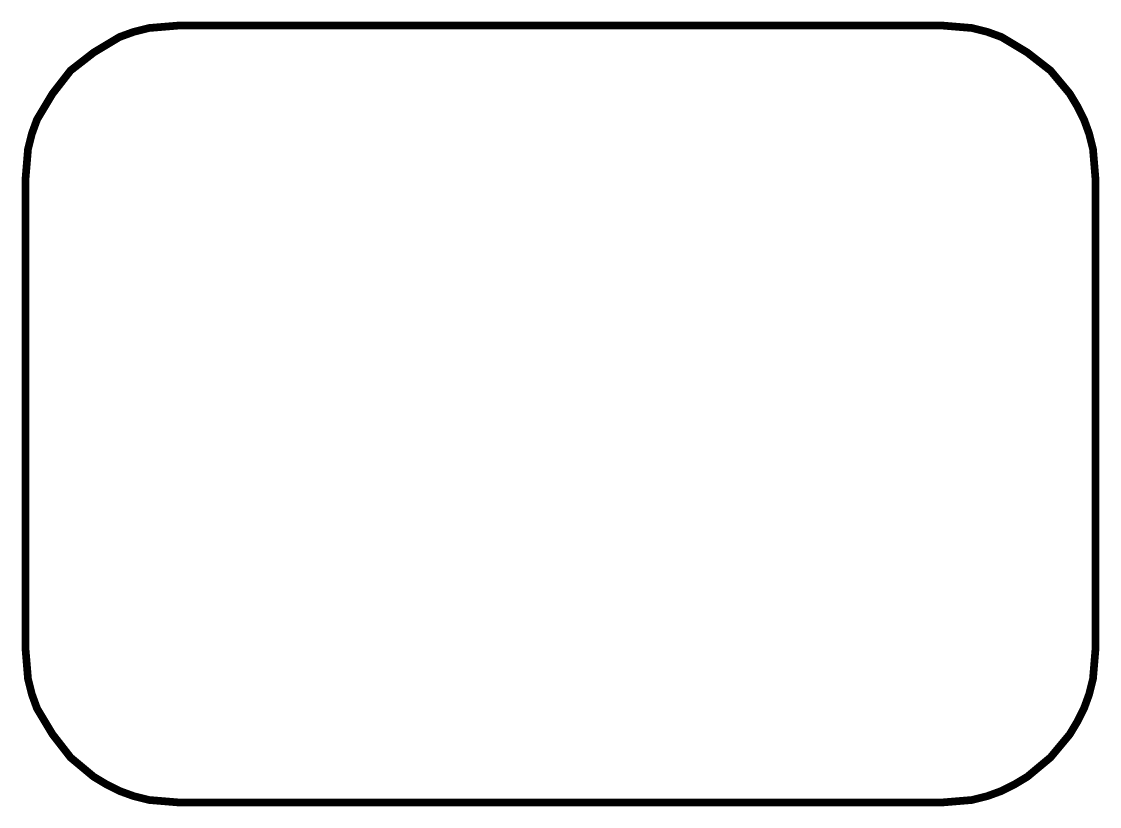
# Model space of a CAD drawing. Extents: x 0.05 to 1.44, y 0.05 to 1.07.
import ezdxf

# ---------------------------------------------------------------- set-up
doc = ezdxf.new("R2010")
doc.units = 0
doc.header["$LTSCALE"] = 0.166667
doc.layers.add('FOREGROUND', color=7, linetype='CONTINUOUS')

msp = doc.modelspace()

# ---------------------------------------------------------------- linework, layer by layer
at = {"layer": 'FOREGROUND', "linetype": 'CONTINUOUS', "const_width": 0.01}
msp.add_lwpolyline([(0.25, 1.063333), (1.233333, 1.063333), (1.253333, 1.061667), (1.273333, 1.06), (1.293333, 1.055), (1.311667, 1.048333), (1.328333, 1.038333), (1.345, 1.028333), (1.375, 1.005), (1.4, 0.975), (1.41, 0.958333), (1.418333, 0.941667), (1.425, 0.923333), (1.43, 0.903333), (1.431667, 0.883333), (1.433333, 0.863333), (1.433333, 0.258333), (1.431667, 0.238333), (1.43, 0.218333), (1.425, 0.198333), (1.418333, 0.18), (1.41, 0.163333), (1.4, 0.146667), (1.375, 0.116667), (1.345, 0.091667), (1.328333, 0.081667), (1.311667, 0.073333), (1.293333, 0.066667), (1.273333, 0.061667), (1.253333, 0.06), (1.233333, 0.058333), (0.25, 0.058333), (0.23, 0.06), (0.21, 0.061667), (0.19, 0.066667), (0.171667, 0.073333), (0.155, 0.081667), (0.138333, 0.091667), (0.108333, 0.116667), (0.085, 0.146667), (0.075, 0.163333), (0.065, 0.18), (0.058333, 0.198333), (0.053333, 0.218333), (0.051667, 0.238333), (0.05, 0.258333), (0.05, 0.863333), (0.051667, 0.883333), (0.053333, 0.903333), (0.058333, 0.923333), (0.065, 0.941667), (0.075, 0.958333), (0.085, 0.975), (0.108333, 1.005), (0.138333, 1.028333), (0.155, 1.038333), (0.171667, 1.048333), (0.19, 1.055), (0.21, 1.06), (0.23, 1.061667)], close=True, dxfattribs=at)
at = {"layer": 'FOREGROUND', "color": 7, "linetype": 'CONTINUOUS'}
msp.add_lwpolyline([(0.25, 1.063333), (1.233333, 1.063333), (1.253333, 1.061667), (1.273333, 1.06), (1.293333, 1.055), (1.311667, 1.048333), (1.328333, 1.038333), (1.345, 1.028333), (1.375, 1.005), (1.4, 0.975), (1.41, 0.958333), (1.418333, 0.941667), (1.425, 0.923333), (1.43, 0.903333), (1.431667, 0.883333), (1.433333, 0.863333), (1.433333, 0.258333), (1.431667, 0.238333), (1.43, 0.218333), (1.425, 0.198333), (1.418333, 0.18), (1.41, 0.163333), (1.4, 0.146667), (1.375, 0.116667), (1.345, 0.091667), (1.328333, 0.081667), (1.311667, 0.073333), (1.293333, 0.066667), (1.273333, 0.061667), (1.253333, 0.06), (1.233333, 0.058333), (0.25, 0.058333), (0.23, 0.06), (0.21, 0.061667), (0.19, 0.066667), (0.171667, 0.073333), (0.155, 0.081667), (0.138333, 0.091667), (0.108333, 0.116667), (0.085, 0.146667), (0.075, 0.163333), (0.065, 0.18), (0.058333, 0.198333), (0.053333, 0.218333), (0.051667, 0.238333), (0.05, 0.258333), (0.05, 0.863333), (0.051667, 0.883333), (0.053333, 0.903333), (0.058333, 0.923333), (0.065, 0.941667), (0.075, 0.958333), (0.085, 0.975), (0.108333, 1.005), (0.138333, 1.028333), (0.155, 1.038333), (0.171667, 1.048333), (0.19, 1.055), (0.21, 1.06), (0.23, 1.061667)], close=True, dxfattribs=at)

doc.saveas('drawing.dxf')
